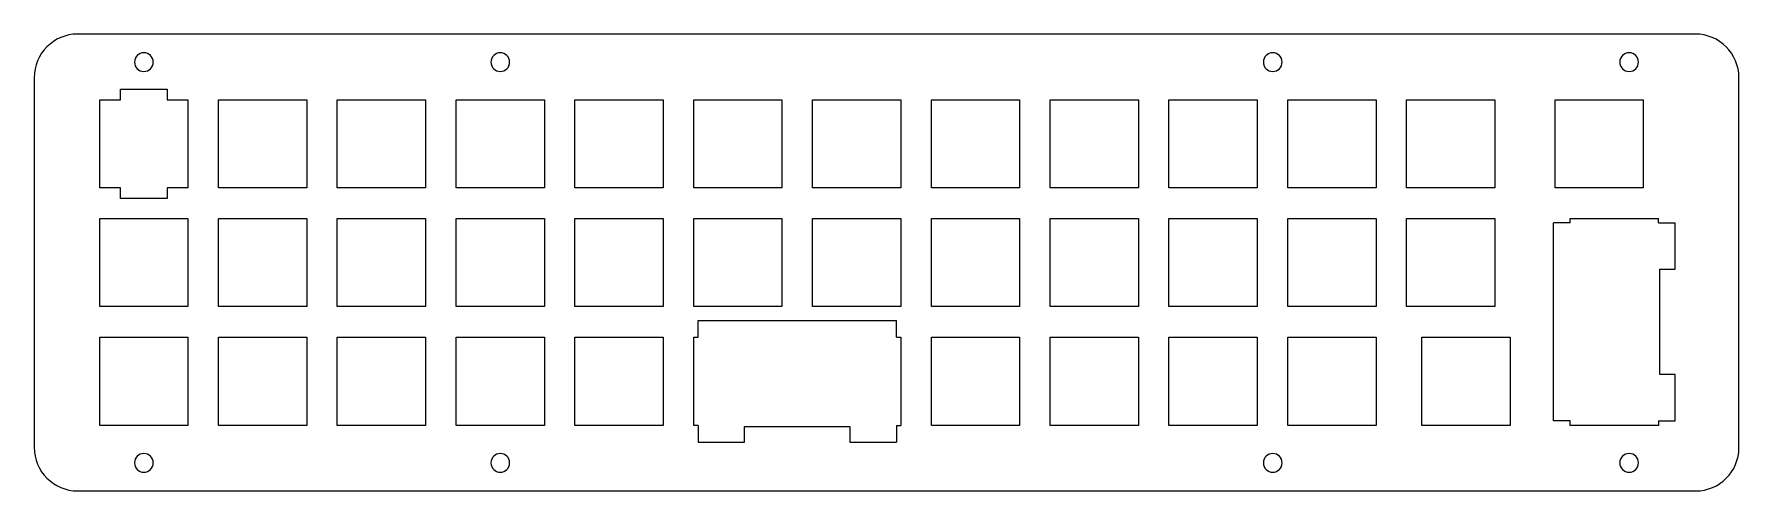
# Model space of a CAD drawing. Header units: millimetres. Extents: x 10805 to 11079, y 11417 to 11490.
import ezdxf

# ---------------------------------------------------------------- set-up
doc = ezdxf.new("R2010")
doc.units = ezdxf.units.MM
doc.layers.add('A-DETL', color=90, linetype='Continuous', lineweight=18)

# ---------------------------------------------------------------- blocks, each defined once
blk = doc.blocks.new('v3')
at = {"layer": 'A-DETL'}
for p, q in [((106.47, 25.67), (106.47, 28.36)), ((106.47, 28.36), (138.27, 28.36)), ((138.27, 25.67), (138.27, 28.36)), ((105.77, 11.52), (105.77, 25.67)), ((105.77, 25.67), (106.47, 25.67)), ((138.27, 25.67), (138.97, 25.67)), ((138.97, 25.67), (138.97, 11.52)), ((106.47, 11.52), (105.77, 11.52)), ((106.47, 11.52), (106.47, 8.83)), ((113.92, 8.83), (113.92, 11.32)), ((113.92, 11.32), (130.82, 11.32)), ((130.82, 11.32), (130.82, 8.83)), ((138.27, 11.52), (138.97, 11.52)), ((138.27, 11.52), (138.27, 8.83)), ((106.47, 8.83), (113.92, 8.83)), ((130.82, 8.83), (138.27, 8.83))]:
    blk.add_line(p, q, dxfattribs=at)

msp = doc.modelspace()

# ---------------------------------------------------------------- linework, layer by layer
at = {"layer": 'A-DETL'}
for p, q in [((11071.66, 11490.21), (10812.3, 11490.21)), ((10805.3, 11483.21), (10805.3, 11423.91)), ((10819.15, 11481.36), (10826.63, 11481.36)), ((10819.15, 11479.68), (10819.15, 11481.36)), ((10826.63, 11481.36), (10826.63, 11479.68)), ((11078.66, 11423.82), (11078.66, 11483.21)), ((10815.82, 11465.53), (10815.82, 11479.68)), ((10815.82, 11479.68), (10819.15, 11479.68)), ((10826.63, 11479.68), (10829.97, 11479.68)), ((10829.97, 11479.68), (10829.97, 11465.53)), ((10834.87, 11479.68), (10849.02, 11479.68)), ((10834.87, 11465.53), (10834.87, 11479.68)), ((10849.02, 11479.68), (10849.02, 11465.53)), ((10853.92, 11465.53), (10853.92, 11479.68)), ((10853.92, 11479.68), (10868.07, 11479.68)), ((10868.07, 11479.68), (10868.07, 11465.53)), ((10872.97, 11465.53), (10872.97, 11479.68)), ((10872.97, 11479.68), (10887.12, 11479.68)), ((10887.12, 11479.68), (10887.12, 11465.53)), ((10892.02, 11465.53), (10892.02, 11479.68)), ((10892.02, 11479.68), (10906.17, 11479.68)), ((10906.17, 11479.68), (10906.17, 11465.53)), ((10911.07, 11465.53), (10911.07, 11479.68)), ((10911.07, 11479.68), (10925.22, 11479.68)), ((10925.22, 11479.68), (10925.22, 11465.53)), ((10930.12, 11465.53), (10930.12, 11479.68)), ((10930.12, 11479.68), (10944.27, 11479.68)), ((10944.27, 11479.68), (10944.27, 11465.53)), ((10949.17, 11479.68), (10963.32, 11479.68)), ((10949.17, 11465.53), (10949.17, 11479.68)), ((10963.32, 11479.68), (10963.32, 11465.53)), ((10968.22, 11465.53), (10968.22, 11479.68)), ((10968.22, 11479.68), (10982.37, 11479.68)), ((10982.37, 11479.68), (10982.37, 11465.53)), ((10987.27, 11479.68), (11001.42, 11479.68)), ((10987.27, 11465.53), (10987.27, 11479.68)), ((11001.42, 11479.68), (11001.42, 11465.53)), ((11006.32, 11479.68), (11020.47, 11479.68)), ((11006.32, 11465.53), (11006.32, 11479.68)), ((11020.47, 11479.68), (11020.47, 11465.53)), ((11025.37, 11465.53), (11025.37, 11479.68)), ((11025.37, 11479.68), (11039.52, 11479.68)), ((11039.52, 11479.68), (11039.52, 11465.53)), ((11049.18, 11465.53), (11049.18, 11479.68)), ((11049.18, 11479.68), (11063.33, 11479.68)), ((11063.33, 11479.68), (11063.33, 11465.53)), ((10819.15, 11465.53), (10815.82, 11465.53)), ((10819.15, 11463.85), (10819.15, 11465.53)), ((10829.97, 11465.53), (10826.63, 11465.53)), ((10826.63, 11465.53), (10826.63, 11463.85)), ((10849.02, 11465.53), (10834.87, 11465.53)), ((10868.07, 11465.53), (10853.92, 11465.53)), ((10887.12, 11465.53), (10872.97, 11465.53)), ((10906.17, 11465.53), (10892.02, 11465.53)), ((10925.22, 11465.53), (10911.07, 11465.53)), ((10944.27, 11465.53), (10930.12, 11465.53)), ((10963.32, 11465.53), (10949.17, 11465.53)), ((10982.37, 11465.53), (10968.22, 11465.53)), ((11001.42, 11465.53), (10987.27, 11465.53)), ((11020.47, 11465.53), (11006.32, 11465.53)), ((11039.52, 11465.53), (11025.37, 11465.53)), ((11063.33, 11465.53), (11049.18, 11465.53)), ((10826.63, 11463.85), (10819.15, 11463.85)), ((10815.82, 11460.63), (10829.97, 11460.63)), ((10815.82, 11446.48), (10815.82, 11460.63)), ((10829.97, 11460.63), (10829.97, 11446.48)), ((10834.87, 11460.63), (10849.02, 11460.63)), ((10834.87, 11446.48), (10834.87, 11460.63)), ((10849.02, 11460.63), (10849.02, 11446.48)), ((10853.92, 11446.48), (10853.92, 11460.63)), ((10853.92, 11460.63), (10868.07, 11460.63)), ((10868.07, 11460.63), (10868.07, 11446.48)), ((10872.97, 11460.63), (10887.12, 11460.63)), ((10872.97, 11446.48), (10872.97, 11460.63)), ((10887.12, 11460.63), (10887.12, 11446.48)), ((10892.02, 11460.63), (10906.17, 11460.63)), ((10892.02, 11446.48), (10892.02, 11460.63)), ((10906.17, 11460.63), (10906.17, 11446.48)), ((10911.07, 11446.48), (10911.07, 11460.63)), ((10911.07, 11460.63), (10925.22, 11460.63)), ((10925.22, 11460.63), (10925.22, 11446.48)), ((10930.12, 11446.48), (10930.12, 11460.63)), ((10930.12, 11460.63), (10944.27, 11460.63)), ((10944.27, 11460.63), (10944.27, 11446.48)), ((10949.17, 11460.63), (10963.32, 11460.63)), ((10949.17, 11446.48), (10949.17, 11460.63)), ((10963.32, 11460.63), (10963.32, 11446.48)), ((10968.22, 11446.48), (10968.22, 11460.63)), ((10968.22, 11460.63), (10982.37, 11460.63)), ((10982.37, 11460.63), (10982.37, 11446.48)), ((10987.27, 11460.63), (11001.42, 11460.63)), ((10987.27, 11446.48), (10987.27, 11460.63)), ((11001.42, 11460.63), (11001.42, 11446.48)), ((11006.32, 11446.48), (11006.32, 11460.63)), ((11006.32, 11460.63), (11020.47, 11460.63)), ((11020.47, 11460.63), (11020.47, 11446.48)), ((11025.37, 11446.48), (11025.37, 11460.63)), ((11025.37, 11460.63), (11039.52, 11460.63)), ((11039.52, 11460.63), (11039.52, 11446.48)), ((10829.97, 11446.48), (10815.82, 11446.48)), ((10849.02, 11446.48), (10834.87, 11446.48)), ((10868.07, 11446.48), (10853.92, 11446.48)), ((10887.12, 11446.48), (10872.97, 11446.48)), ((10906.17, 11446.48), (10892.02, 11446.48)), ((10925.22, 11446.48), (10911.07, 11446.48)), ((10944.27, 11446.48), (10930.12, 11446.48)), ((10963.32, 11446.48), (10949.17, 11446.48)), ((10982.37, 11446.48), (10968.22, 11446.48)), ((11001.42, 11446.48), (10987.27, 11446.48)), ((11020.47, 11446.48), (11006.32, 11446.48)), ((11039.52, 11446.48), (11025.37, 11446.48)), ((10815.82, 11427.43), (10815.82, 11441.58)), ((10815.82, 11441.58), (10829.97, 11441.58)), ((10829.97, 11441.58), (10829.97, 11427.43)), ((10834.87, 11427.43), (10834.87, 11441.58)), ((10834.87, 11441.58), (10849.02, 11441.58)), ((10849.02, 11441.58), (10849.02, 11427.43)), ((10853.92, 11427.43), (10853.92, 11441.58)), ((10853.92, 11441.58), (10868.07, 11441.58)), ((10868.07, 11441.58), (10868.07, 11427.43)), ((10872.97, 11427.43), (10872.97, 11441.58)), ((10872.97, 11441.58), (10887.12, 11441.58)), ((10887.12, 11441.58), (10887.12, 11427.43)), ((10892.02, 11441.58), (10906.17, 11441.58)), ((10892.02, 11427.43), (10892.02, 11441.58)), ((10906.17, 11441.58), (10906.17, 11427.43)), ((10949.17, 11441.58), (10963.32, 11441.58)), ((10949.17, 11427.43), (10949.17, 11441.58)), ((10963.32, 11441.58), (10963.32, 11427.43)), ((10968.22, 11441.58), (10982.37, 11441.58)), ((10968.22, 11427.43), (10968.22, 11441.58)), ((10982.37, 11441.58), (10982.37, 11427.43)), ((10987.27, 11441.58), (11001.42, 11441.58)), ((10987.27, 11427.43), (10987.27, 11441.58)), ((11001.42, 11441.58), (11001.42, 11427.43)), ((11006.32, 11441.58), (11020.47, 11441.58)), ((11006.32, 11427.43), (11006.32, 11441.58)), ((11020.47, 11441.58), (11020.47, 11427.43)), ((11027.81, 11427.43), (11027.81, 11441.58)), ((11027.81, 11441.58), (11041.96, 11441.58)), ((11041.96, 11441.58), (11041.96, 11427.43)), ((10829.97, 11427.43), (10815.82, 11427.43)), ((10849.02, 11427.43), (10834.87, 11427.43)), ((10868.07, 11427.43), (10853.92, 11427.43)), ((10887.12, 11427.43), (10872.97, 11427.43)), ((10906.17, 11427.43), (10892.02, 11427.43)), ((10963.32, 11427.43), (10949.17, 11427.43)), ((10982.37, 11427.43), (10968.22, 11427.43)), ((11001.42, 11427.43), (10987.27, 11427.43)), ((11020.47, 11427.43), (11006.32, 11427.43)), ((11041.96, 11427.43), (11027.81, 11427.43)), ((10812.3, 11416.91), (11071.75, 11416.91))]:
    msp.add_line(p, q, dxfattribs=at)
for centre, radius, start, end in [((10812.3, 11483.21), 7, 90, 180), ((11071.66, 11483.21), 7, 0, 90), ((10822.9, 11485.71), 1.5, 0, 180), ((10880.05, 11485.71), 1.5, 0, 180), ((11003.91, 11485.71), 1.5, 0, 180), ((11061.06, 11485.71), 1.5, 0, 180), ((10822.9, 11485.71), 1.5, 180, 0), ((10880.05, 11485.71), 1.5, 180, 0), ((11003.91, 11485.71), 1.5, 180, 0), ((11061.06, 11485.71), 1.5, 180, 0), ((10812.3, 11423.91), 7, 180, 270), ((11071.75, 11423.82), 6.91, 270, 0), ((10822.9, 11421.41), 1.5, 0, 180), ((10822.9, 11421.41), 1.5, 180, 0), ((10880.05, 11421.41), 1.5, 0, 180), ((10880.05, 11421.41), 1.5, 180, 0), ((11003.91, 11421.41), 1.5, 0, 180), ((11003.91, 11421.41), 1.5, 180, 0), ((11061.06, 11421.41), 1.5, 0, 180), ((11061.06, 11421.41), 1.5, 180, 0)]:
    msp.add_arc(centre, radius, start, end, dxfattribs=at)

# ---------------------------------------------------------------- block references
at = {"rotation": 90}
msp.add_blockref('v3', (11077.28, 11321.66), dxfattribs=at)
msp.add_blockref('v3', (10805.3, 11415.91))

doc.saveas('drawing.dxf')
